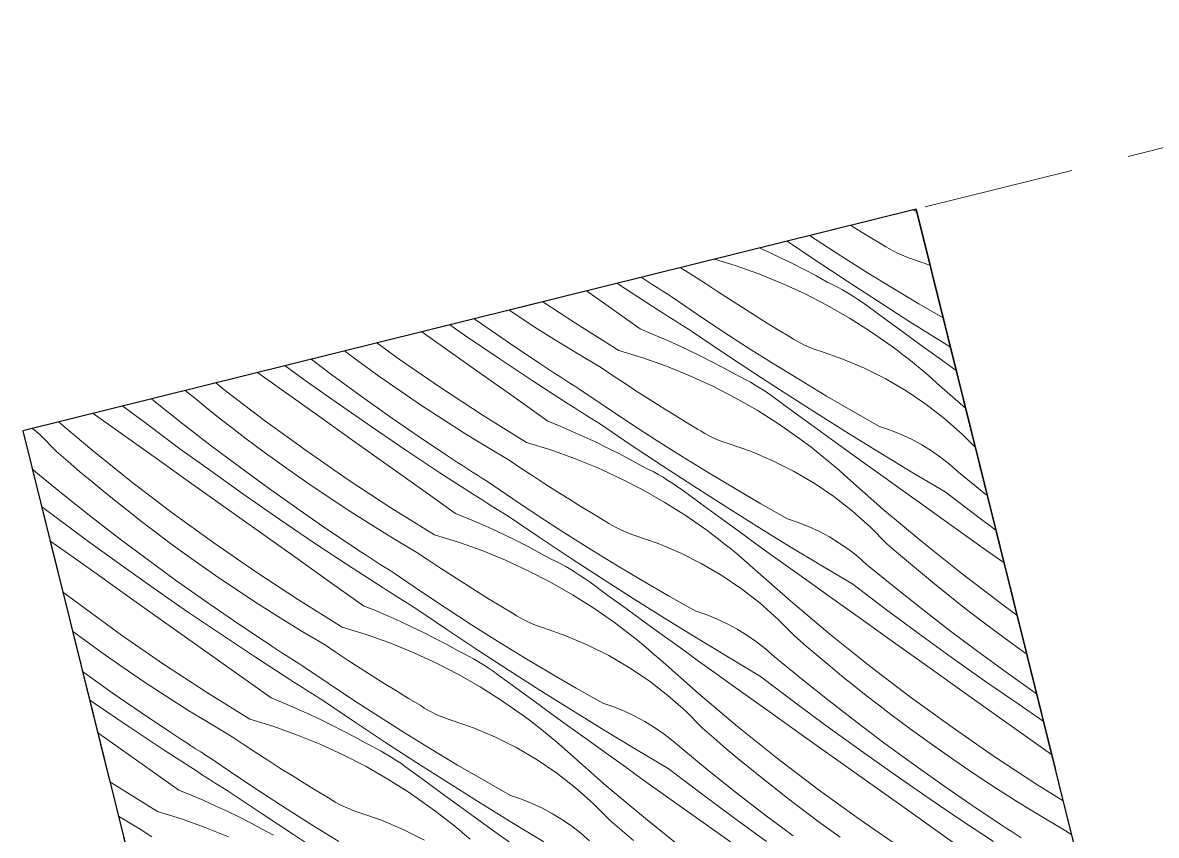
# Model space of a CAD drawing. Header units: millimetres. Extents: x -6376 to 18241, y -2739 to 17970.
# Drawn here: x -6376 to -5317, y -1962 to -1202 of the extents above; entities that cross this region are included whole.
import ezdxf

# ---------------------------------------------------------------- set-up
doc = ezdxf.new("R2010")
doc.units = ezdxf.units.MM
doc.header["$MEASUREMENT"] = 0
doc.linetypes.add('Невидимі', pattern=[195.611112, 141.111112, -54.5])
for name, color, linetype in [('101 Стіни', 7, 'Continuous'), ('102 Колони', 7, 'Continuous'), ('103 Балки', 7, 'Continuous')]:
    doc.layers.add(name, color=color, linetype=linetype)
for name, color, linetype, lineweight, true_color in [('101 Стіни_Ном._пера__1', 18, 'Continuous', 25, 0x040404), ('102 Колони_Ном._пера__1', 18, 'Continuous', 25, 0x040404), ('103 Балки_Ном._пера__38', 253, 'Continuous', 13, 0xa4a4a4), ('Двери ARCHICAD_Ном._пера__102', 252, 'Continuous', 5, 0x898989)]:
    doc.layers.add(name, color=color, linetype=linetype, lineweight=lineweight, true_color=true_color)
doc.layers.add('102 Колони_Ном._пера__3', color=255, linetype='Continuous', lineweight=13)

# ---------------------------------------------------------------- blocks, each defined once
blk = doc.blocks.new('Simple Door Opening_3')
at = {"layer": 'Двери ARCHICAD_Ном._пера__102', "color": 252, "linetype": 'Continuous', "lineweight": 5, "true_color": 0x898989}
blk.add_line((-2077.5, 0), (-2077.5, -540), dxfattribs=at)
blk = doc.blocks.new('Стіна_1', base_point=(-6376.2, -1583.9))
at = {"layer": '101 Стіни_Ном._пера__1', "color": 18, "linetype": 'Continuous', "lineweight": 25, "true_color": 0x040404}
blk.add_line((-5541.6, -1376.6), (-5411.4, -1900.7), dxfattribs=at)
at = {"layer": 'Двери ARCHICAD_Ном._пера__102', "color": 252, "linetype": 'Continuous', "lineweight": 5, "true_color": 0x898989, "zscale": 1000, "rotation": 13.95045549855258}
blk.add_blockref('Simple Door Opening_3', (-3525.4, -875.7), dxfattribs=at)
blk = doc.blocks.new('*X42')
at = {"layer": '102 Колони_Ном._пера__3', "color": 255, "linetype": 'Continuous', "lineweight": 13}
for p, q in [((-5544.5, -1377.3), (-5541, -1379.1)), ((-5596, -1396), (-5602.8, -1391.8)), ((-5584.7, -1402.9), (-5596, -1396)), ((-5635.1, -1424.7), (-5662.1, -1406.5)), ((-5635.9, -1404.7), (-5641.1, -1401.3)), ((-5611.9, -1420.3), (-5635.9, -1404.7)), ((-5573.3, -1409.8), (-5584.7, -1402.9)), ((-5688.1, -1413), (-5679.2, -1417)), ((-5679.2, -1417), (-5668.1, -1422.2)), ((-5569.9, -1411.9), (-5573.3, -1409.8)), ((-5566.5, -1413.9), (-5569.9, -1411.9)), ((-5563, -1415.8), (-5566.5, -1413.9)), ((-5559.5, -1417.5), (-5563, -1415.8)), ((-5555.9, -1419.2), (-5559.5, -1417.5)), ((-5552.3, -1420.7), (-5555.9, -1419.2)), ((-5730, -1423.4), (-5710.5, -1429.4)), ((-5710.5, -1429.4), (-5688.4, -1437.3)), ((-5668.1, -1422.2), (-5657, -1427.6)), ((-5657, -1427.6), (-5646.1, -1433.1)), ((-5606.1, -1444), (-5635.1, -1424.7)), ((-5587.8, -1435.5), (-5611.9, -1420.3)), ((-5548.6, -1422.1), (-5552.3, -1420.7)), ((-5544.8, -1423.3), (-5548.6, -1422.1)), ((-5528.6, -1429), (-5544.8, -1423.3)), ((-5749.4, -1438.9), (-5762, -1431.3)), ((-5738.3, -1446.3), (-5749.4, -1438.9)), ((-5688.4, -1437.3), (-5666.6, -1446.2)), ((-5646.1, -1433.1), (-5635.3, -1438.8)), ((-5635.3, -1438.8), (-5624.5, -1444.8)), ((-5563.4, -1450.5), (-5587.8, -1435.5)), ((-5813.9, -1450.6), (-5821, -1446)), ((-5781.9, -1471.4), (-5813.9, -1450.6)), ((-5797.5, -1441), (-5798.4, -1440.4)), ((-5792.9, -1444), (-5797.5, -1441)), ((-5788.2, -1447), (-5792.9, -1444)), ((-5783.6, -1450), (-5788.2, -1447)), ((-5778.9, -1453), (-5783.6, -1450)), ((-5727.2, -1453.6), (-5738.3, -1446.3)), ((-5666.6, -1446.2), (-5645.2, -1456)), ((-5619.7, -1447.1), (-5624.5, -1444.8)), ((-5614.9, -1449.6), (-5619.7, -1447.1)), ((-5610.2, -1452.2), (-5614.9, -1449.6)), ((-5576.8, -1463.1), (-5606.1, -1444)), ((-5538.9, -1465.2), (-5563.4, -1450.5)), ((-5831.3, -1465.9), (-5849.5, -1453.1)), ((-5774.2, -1456), (-5778.9, -1453)), ((-5769.5, -1459), (-5774.2, -1456)), ((-5745.9, -1475.1), (-5769.5, -1459)), ((-5716, -1460.9), (-5727.2, -1453.6)), ((-5704.8, -1468.1), (-5716, -1460.9)), ((-5645.2, -1456), (-5624.3, -1466.8)), ((-5605.5, -1454.9), (-5610.2, -1452.2)), ((-5601, -1457.7), (-5605.5, -1454.9)), ((-5596.4, -1460.7), (-5601, -1457.7)), ((-5592, -1463.7), (-5596.4, -1460.7)), ((-5917.5, -1473.9), (-5921.8, -1471)), ((-5859.8, -1483.4), (-5890.4, -1463.2)), ((-5799.2, -1488.7), (-5831.3, -1465.9)), ((-5778, -1473.9), (-5781.9, -1471.4)), ((-5693.6, -1475.2), (-5704.8, -1468.1)), ((-5624.3, -1466.8), (-5603.9, -1478.5)), ((-5587.6, -1466.8), (-5592, -1463.7)), ((-5570.8, -1479.2), (-5587.6, -1466.8)), ((-5547.4, -1481.9), (-5576.8, -1463.1)), ((-5516.3, -1478.4), (-5538.9, -1465.2)), ((-5947.7, -1483.9), (-5954.4, -1479.1)), ((-5897.3, -1487.2), (-5917.5, -1473.9)), ((-5774, -1476.4), (-5778, -1473.9)), ((-5770.1, -1478.9), (-5774, -1476.4)), ((-5766.1, -1481.4), (-5770.1, -1478.9)), ((-5762.2, -1483.9), (-5766.1, -1481.4)), ((-5722.1, -1490.9), (-5745.9, -1475.1)), ((-5682.2, -1482.2), (-5693.6, -1475.2)), ((-5670.9, -1489.1), (-5682.2, -1482.2)), ((-5603.9, -1478.5), (-5584, -1491.1)), ((-5553.9, -1491.5), (-5570.8, -1479.2)), ((-5517.8, -1500.5), (-5547.4, -1481.9)), ((-5981.7, -1506.6), (-6003.2, -1491.3)), ((-5963.5, -1494.4), (-5977.3, -1484.8)), ((-5920.5, -1502.7), (-5947.7, -1483.9)), ((-5876.9, -1500.1), (-5897.3, -1487.2)), ((-5819.2, -1508.7), (-5859.8, -1483.4)), ((-5799.2, -1488.7), (-5787.9, -1493.4)), ((-5758.2, -1486.4), (-5762.2, -1483.9)), ((-5754.2, -1488.9), (-5758.2, -1486.4)), ((-5750.3, -1491.4), (-5754.2, -1488.9)), ((-5721.4, -1510.9), (-5750.3, -1491.4)), ((-5698.1, -1506.5), (-5722.1, -1490.9)), ((-5659.5, -1496), (-5670.9, -1489.1)), ((-5584, -1491.1), (-5564.7, -1504.5)), ((-5537, -1503.8), (-5553.9, -1491.5)), ((-6025.3, -1516.2), (-6045.2, -1501.7)), ((-5932, -1515.8), (-5963.5, -1494.4)), ((-5893, -1521.1), (-5920.5, -1502.7)), ((-5856.4, -1512.7), (-5876.9, -1500.1)), ((-5787.9, -1493.4), (-5776.6, -1498.2)), ((-5776.6, -1498.2), (-5765.4, -1503.2)), ((-5765.4, -1503.2), (-5754.3, -1508.4)), ((-5656.1, -1498.1), (-5659.5, -1496)), ((-5652.7, -1500.1), (-5656.1, -1498.1)), ((-5649.2, -1502), (-5652.7, -1500.1)), ((-5645.7, -1503.8), (-5649.2, -1502)), ((-5642.1, -1505.4), (-5645.7, -1503.8)), ((-5520.1, -1516), (-5537, -1503.8)), ((-5509.5, -1505.6), (-5517.8, -1500.5)), ((-6063.1, -1518.6), (-6075.6, -1509.2)), ((-5949.6, -1529.4), (-5981.7, -1506.6)), ((-5835.6, -1525.1), (-5856.4, -1512.7)), ((-5819.2, -1508.7), (-5796.7, -1515.6)), ((-5754.3, -1508.4), (-5743.3, -1513.8)), ((-5743.3, -1513.8), (-5732.3, -1519.3)), ((-5692.3, -1530.2), (-5721.4, -1510.9)), ((-5674, -1521.7), (-5698.1, -1506.5)), ((-5638.5, -1506.9), (-5642.1, -1505.4)), ((-5634.8, -1508.3), (-5638.5, -1506.9)), ((-5631, -1509.5), (-5634.8, -1508.3)), ((-5610.1, -1516.8), (-5631, -1509.5)), ((-5559.2, -1508.6), (-5564.7, -1504.5)), ((-5553.8, -1512.8), (-5559.2, -1508.6)), ((-5548.3, -1517), (-5553.8, -1512.8)), ((-6112.2, -1536.8), (-6131.1, -1523)), ((-6087.5, -1531.5), (-6106.8, -1517)), ((-6043.5, -1532.7), (-6063.1, -1518.6)), ((-5986, -1543.3), (-6025.3, -1516.2)), ((-5900.1, -1536.9), (-5932, -1515.8)), ((-5888.4, -1524.1), (-5893, -1521.1)), ((-5883.7, -1527.2), (-5888.4, -1524.1)), ((-5824.5, -1532.5), (-5835.6, -1525.1)), ((-5796.7, -1515.6), (-5774.6, -1523.5)), ((-5774.6, -1523.5), (-5752.8, -1532.4)), ((-5732.3, -1519.3), (-5721.5, -1525.1)), ((-5721.5, -1525.1), (-5710.7, -1531)), ((-5649.6, -1536.7), (-5674, -1521.7)), ((-5589.6, -1525.4), (-5610.1, -1516.8)), ((-5543, -1521.3), (-5548.3, -1517)), ((-5537.7, -1525.7), (-5543, -1521.3)), ((-5504.1, -1527.6), (-5520.1, -1516)), ((-6132, -1547.1), (-6156.9, -1529.4)), ((-6060.8, -1551), (-6087.5, -1531.5)), ((-6023.7, -1546.6), (-6043.5, -1532.7)), ((-5917.5, -1552.2), (-5949.6, -1529.4)), ((-5879.1, -1530.2), (-5883.7, -1527.2)), ((-5874.4, -1533.2), (-5879.1, -1530.2)), ((-5869.8, -1536.2), (-5874.4, -1533.2)), ((-5813.4, -1539.8), (-5824.5, -1532.5)), ((-5752.8, -1532.4), (-5731.4, -1542.2)), ((-5705.9, -1533.3), (-5710.7, -1531)), ((-5701.1, -1535.8), (-5705.9, -1533.3)), ((-5663, -1549.3), (-5692.3, -1530.2)), ((-5569.8, -1535.4), (-5589.6, -1525.4)), ((-5550.7, -1546.6), (-5569.8, -1535.4)), ((-5532.4, -1530.1), (-5537.7, -1525.7)), ((-5527.2, -1534.6), (-5532.4, -1530.1)), ((-5522.1, -1539.2), (-5527.2, -1534.6)), ((-6214.2, -1554.4), (-6224.3, -1546.2)), ((-6188.2, -1545.3), (-6195.9, -1539.1)), ((-6150.2, -1574.3), (-6188.2, -1545.3)), ((-6081.1, -1558.8), (-6112.2, -1536.8)), ((-5946, -1569.6), (-5986, -1543.3)), ((-5868.1, -1557.6), (-5900.1, -1536.9)), ((-5865.1, -1539.2), (-5869.8, -1536.2)), ((-5860.4, -1542.2), (-5865.1, -1539.2)), ((-5855.7, -1545.2), (-5860.4, -1542.2)), ((-5832.1, -1561.3), (-5855.7, -1545.2)), ((-5802.3, -1547.1), (-5813.4, -1539.8)), ((-5731.4, -1542.2), (-5710.5, -1553)), ((-5696.4, -1538.4), (-5701.1, -1535.8)), ((-5691.8, -1541.1), (-5696.4, -1538.4)), ((-5687.2, -1543.9), (-5691.8, -1541.1)), ((-5682.7, -1546.9), (-5687.2, -1543.9)), ((-5625.1, -1551.4), (-5649.6, -1536.7)), ((-5495.3, -1562.8), (-5522.1, -1539.2)), ((-6252.2, -1557.1), (-6255.9, -1554)), ((-6202.9, -1563.6), (-6214.2, -1554.4)), ((-6099.9, -1570), (-6132, -1547.1)), ((-6033.9, -1570.1), (-6060.8, -1551)), ((-6003.7, -1560.1), (-6023.7, -1546.6)), ((-5885.5, -1574.9), (-5917.5, -1552.2)), ((-5791, -1554.3), (-5802.3, -1547.1)), ((-5779.8, -1561.4), (-5791, -1554.3)), ((-5710.5, -1553), (-5690.1, -1564.7)), ((-5678.2, -1549.9), (-5682.7, -1546.9)), ((-5673.8, -1553), (-5678.2, -1549.9)), ((-5657, -1565.4), (-5673.8, -1553)), ((-5633.6, -1568.1), (-5663, -1549.3)), ((-5600.4, -1565.8), (-5625.1, -1551.4)), ((-5532.3, -1559.1), (-5550.7, -1546.6)), ((-6260, -1577.8), (-6282.6, -1560.7)), ((-6226.3, -1577.6), (-6252.2, -1557.1)), ((-6191.6, -1572.6), (-6202.9, -1563.6)), ((-6049.7, -1580.6), (-6081.1, -1558.8)), ((-5983.5, -1573.4), (-6003.7, -1560.1)), ((-5864.2, -1560.1), (-5868.1, -1557.6)), ((-5860.2, -1562.6), (-5864.2, -1560.1)), ((-5856.3, -1565.1), (-5860.2, -1562.6)), ((-5852.3, -1567.6), (-5856.3, -1565.1)), ((-5808.3, -1577.1), (-5832.1, -1561.3)), ((-5768.5, -1568.4), (-5779.8, -1561.4)), ((-5690.1, -1564.7), (-5670.2, -1577.3)), ((-5640.1, -1577.7), (-5657, -1565.4)), ((-5575.6, -1579.9), (-5600.4, -1565.8)), ((-5514.8, -1572.7), (-5532.3, -1559.1)), ((-6311.7, -1601.6), (-6342.7, -1575.6)), ((-6282.3, -1587.7), (-6310.4, -1567.6)), ((-6229.3, -1600.6), (-6260, -1577.8)), ((-6200.1, -1597.9), (-6226.3, -1577.6)), ((-6180.1, -1581.5), (-6191.6, -1572.6)), ((-6111.5, -1602.4), (-6150.2, -1574.3)), ((-6067.9, -1592.8), (-6099.9, -1570)), ((-6006.7, -1588.9), (-6033.9, -1570.1)), ((-5963.1, -1586.3), (-5983.5, -1573.4)), ((-5905.4, -1594.9), (-5946, -1569.6)), ((-5885.5, -1574.9), (-5874.1, -1579.6)), ((-5848.4, -1570.1), (-5852.3, -1567.6)), ((-5844.4, -1572.6), (-5848.4, -1570.1)), ((-5840.5, -1575.1), (-5844.4, -1572.6)), ((-5836.5, -1577.6), (-5840.5, -1575.1)), ((-5807.6, -1597.2), (-5836.5, -1577.6)), ((-5784.3, -1592.7), (-5808.3, -1577.1)), ((-5757.1, -1575.4), (-5768.5, -1568.4)), ((-5745.7, -1582.2), (-5757.1, -1575.4)), ((-5670.2, -1577.3), (-5651, -1590.7)), ((-5623.2, -1590), (-5640.1, -1577.7)), ((-5604.1, -1586.7), (-5633.6, -1568.1)), ((-5498.2, -1587.4), (-5514.8, -1572.7)), ((-6360.3, -1587.4), (-6366.9, -1581.6)), ((-6344.7, -1603.1), (-6360.3, -1587.4)), ((-6250.2, -1610.5), (-6282.3, -1587.7)), ((-6168.6, -1590.3), (-6180.1, -1581.5)), ((-6018.2, -1602), (-6049.7, -1580.6)), ((-5942.6, -1599), (-5963.1, -1586.3)), ((-5874.1, -1579.6), (-5862.8, -1584.4)), ((-5862.8, -1584.4), (-5851.6, -1589.4)), ((-5742.3, -1584.3), (-5745.7, -1582.2)), ((-5738.9, -1586.3), (-5742.3, -1584.3)), ((-5735.5, -1588.2), (-5738.9, -1586.3)), ((-5731.9, -1590), (-5735.5, -1588.2)), ((-5574.3, -1605.1), (-5604.1, -1586.7)), ((-5565.4, -1583.3), (-5575.6, -1579.9)), ((-5555.4, -1587.3), (-5565.4, -1583.3)), ((-5545.7, -1591.8), (-5555.4, -1587.3)), ((-5486.2, -1599.5), (-5498.2, -1587.4)), ((-6173.7, -1617.7), (-6200.1, -1597.9)), ((-6149.3, -1604.8), (-6168.6, -1590.3)), ((-6035.8, -1615.6), (-6067.9, -1592.8)), ((-5979.2, -1607.3), (-6006.7, -1588.9)), ((-5921.8, -1611.3), (-5942.6, -1599)), ((-5905.4, -1594.9), (-5882.9, -1601.8)), ((-5851.6, -1589.4), (-5840.5, -1594.6)), ((-5840.5, -1594.6), (-5829.5, -1600)), ((-5778.5, -1616.5), (-5807.6, -1597.2)), ((-5760.2, -1608), (-5784.3, -1592.7)), ((-5728.3, -1591.6), (-5731.9, -1590)), ((-5724.7, -1593.1), (-5728.3, -1591.6)), ((-5721, -1594.5), (-5724.7, -1593.1)), ((-5717.2, -1595.7), (-5721, -1594.5)), ((-5696.3, -1603), (-5717.2, -1595.7)), ((-5645.4, -1594.8), (-5651, -1590.7)), ((-5640, -1599), (-5645.4, -1594.8)), ((-5634.5, -1603.2), (-5640, -1599)), ((-5606.3, -1602.2), (-5623.2, -1590)), ((-5536.3, -1596.9), (-5545.7, -1591.8)), ((-5527.1, -1602.5), (-5536.3, -1596.9)), ((-6333.8, -1612.7), (-6344.7, -1603.1)), ((-6274.4, -1631.5), (-6311.7, -1601.6)), ((-6198.4, -1623), (-6229.3, -1600.6)), ((-6129.7, -1618.9), (-6149.3, -1604.8)), ((-6072.2, -1629.6), (-6111.5, -1602.4)), ((-5986.4, -1623.1), (-6018.2, -1602)), ((-5974.6, -1610.3), (-5979.2, -1607.3)), ((-5882.9, -1601.8), (-5860.8, -1609.7)), ((-5860.8, -1609.7), (-5839, -1618.6)), ((-5829.5, -1600), (-5818.5, -1605.5)), ((-5818.5, -1605.5), (-5807.7, -1611.3)), ((-5735.8, -1622.9), (-5760.2, -1608)), ((-5675.9, -1611.7), (-5696.3, -1603)), ((-5629.2, -1607.5), (-5634.5, -1603.2)), ((-5623.9, -1611.9), (-5629.2, -1607.5)), ((-5589.3, -1614.5), (-5606.3, -1602.2)), ((-5544.5, -1623.1), (-5574.3, -1605.1)), ((-5518.3, -1608.7), (-5527.1, -1602.5)), ((-5509.9, -1615.3), (-5518.3, -1608.7)), ((-6363.9, -1622.4), (-6367.4, -1619.3)), ((-6322.7, -1622.1), (-6333.8, -1612.7)), ((-6218.2, -1633.4), (-6250.2, -1610.5)), ((-6147, -1637.2), (-6173.7, -1617.7)), ((-6109.9, -1632.8), (-6129.7, -1618.9)), ((-6003.7, -1638.4), (-6035.8, -1615.6)), ((-5970, -1613.4), (-5974.6, -1610.3)), ((-5965.3, -1616.4), (-5970, -1613.4)), ((-5960.6, -1619.4), (-5965.3, -1616.4)), ((-5956, -1622.4), (-5960.6, -1619.4)), ((-5910.7, -1618.7), (-5921.8, -1611.3)), ((-5899.6, -1626), (-5910.7, -1618.7)), ((-5839, -1618.6), (-5817.6, -1628.4)), ((-5807.7, -1611.3), (-5796.9, -1617.2)), ((-5792.1, -1619.6), (-5796.9, -1617.2)), ((-5787.3, -1622), (-5792.1, -1619.6)), ((-5749.2, -1635.5), (-5778.5, -1616.5)), ((-5656, -1621.6), (-5675.9, -1611.7)), ((-5618.6, -1616.3), (-5623.9, -1611.9)), ((-5613.4, -1620.8), (-5618.6, -1616.3)), ((-5572.4, -1626.7), (-5589.3, -1614.5)), ((-5501.8, -1622.4), (-5509.9, -1615.3)), ((-6338.4, -1643.3), (-6363.9, -1622.4)), ((-6311.6, -1631.4), (-6322.7, -1622.1)), ((-6167.3, -1645), (-6198.4, -1623)), ((-6032.2, -1655.8), (-6072.2, -1629.6)), ((-5954.3, -1643.8), (-5986.4, -1623.1)), ((-5951.3, -1625.4), (-5956, -1622.4)), ((-5946.6, -1628.4), (-5951.3, -1625.4)), ((-5941.9, -1631.4), (-5946.6, -1628.4)), ((-5888.5, -1633.3), (-5899.6, -1626)), ((-5817.6, -1628.4), (-5796.7, -1639.2)), ((-5782.6, -1624.6), (-5787.3, -1622)), ((-5778, -1627.3), (-5782.6, -1624.6)), ((-5773.4, -1630.2), (-5778, -1627.3)), ((-5768.9, -1633.1), (-5773.4, -1630.2)), ((-5711.3, -1637.6), (-5735.8, -1622.9)), ((-5636.9, -1632.8), (-5656, -1621.6)), ((-5608.3, -1625.4), (-5613.4, -1620.8)), ((-5572.5, -1657), (-5608.3, -1625.4)), ((-5555.4, -1638.9), (-5572.4, -1626.7)), ((-5514.5, -1641), (-5544.5, -1623.1)), ((-5476.3, -1643.3), (-5501.8, -1622.4)), ((-6300.4, -1640.7), (-6311.6, -1631.4)), ((-6289.2, -1649.8), (-6300.4, -1640.7)), ((-6236.4, -1660.5), (-6274.4, -1631.5)), ((-6186.2, -1656.2), (-6218.2, -1633.4)), ((-6120.1, -1656.3), (-6147, -1637.2)), ((-6089.9, -1646.3), (-6109.9, -1632.8)), ((-5971.7, -1661.1), (-6003.7, -1638.4)), ((-5918.3, -1647.5), (-5941.9, -1631.4)), ((-5877.2, -1640.5), (-5888.5, -1633.3)), ((-5866, -1647.6), (-5877.2, -1640.5)), ((-5796.7, -1639.2), (-5776.3, -1650.9)), ((-5764.4, -1636.1), (-5768.9, -1633.1)), ((-5760, -1639.2), (-5764.4, -1636.1)), ((-5743.2, -1651.6), (-5760, -1639.2)), ((-5719.8, -1654.3), (-5749.2, -1635.5)), ((-5686.6, -1652), (-5711.3, -1637.6)), ((-5618.5, -1645.3), (-5636.9, -1632.8)), ((-5538.4, -1651), (-5555.4, -1638.9)), ((-5484.1, -1664), (-5514.5, -1641)), ((-6312.5, -1663.9), (-6338.4, -1643.3)), ((-6277.8, -1658.8), (-6289.2, -1649.8)), ((-6136, -1666.8), (-6167.3, -1645)), ((-6069.7, -1659.6), (-6089.9, -1646.3)), ((-5950.4, -1646.3), (-5954.3, -1643.8)), ((-5946.4, -1648.8), (-5950.4, -1646.3)), ((-5942.5, -1651.3), (-5946.4, -1648.8)), ((-5938.5, -1653.9), (-5942.5, -1651.3)), ((-5894.5, -1663.4), (-5918.3, -1647.5)), ((-5854.7, -1654.6), (-5866, -1647.6)), ((-5776.3, -1650.9), (-5756.5, -1663.5)), ((-5726.3, -1663.9), (-5743.2, -1651.6)), ((-5661.8, -1666.1), (-5686.6, -1652)), ((-5601, -1658.9), (-5618.5, -1645.3)), ((-5506.4, -1673.9), (-5538.4, -1651)), ((-5475.1, -1644.2), (-5476.3, -1643.3)), ((-6346.2, -1664), (-6358.7, -1654.6)), ((-6266.3, -1667.7), (-6277.8, -1658.8)), ((-6197.7, -1688.6), (-6236.4, -1660.5)), ((-6154.1, -1679), (-6186.2, -1656.2)), ((-6092.9, -1675.1), (-6120.1, -1656.3)), ((-6049.4, -1672.5), (-6069.7, -1659.6)), ((-5991.6, -1681.1), (-6032.2, -1655.8)), ((-5971.7, -1661.1), (-5960.3, -1665.8)), ((-5934.6, -1656.4), (-5938.5, -1653.9)), ((-5930.6, -1658.8), (-5934.6, -1656.4)), ((-5926.7, -1661.3), (-5930.6, -1658.8)), ((-5922.7, -1663.8), (-5926.7, -1661.3)), ((-5843.3, -1661.6), (-5854.7, -1654.6)), ((-5831.9, -1668.4), (-5843.3, -1661.6)), ((-5690.3, -1672.9), (-5719.8, -1654.3)), ((-5584.4, -1673.6), (-5601, -1658.9)), ((-5535.8, -1687.8), (-5572.5, -1657)), ((-6315.5, -1686.8), (-6346.2, -1664)), ((-6286.4, -1684.1), (-6312.5, -1663.9)), ((-6254.8, -1676.5), (-6266.3, -1667.7)), ((-6104.4, -1688.2), (-6136, -1666.8)), ((-6028.8, -1685.2), (-6049.4, -1672.5)), ((-5960.3, -1665.8), (-5949, -1670.6)), ((-5949, -1670.6), (-5937.8, -1675.6)), ((-5893.8, -1683.4), (-5922.7, -1663.8)), ((-5870.6, -1678.9), (-5894.5, -1663.4)), ((-5828.5, -1670.5), (-5831.9, -1668.4)), ((-5825.1, -1672.5), (-5828.5, -1670.5)), ((-5821.7, -1674.4), (-5825.1, -1672.5)), ((-5756.5, -1663.5), (-5737.2, -1676.9)), ((-5709.4, -1676.2), (-5726.3, -1663.9)), ((-5660.6, -1691.3), (-5690.3, -1672.9)), ((-5651.6, -1669.5), (-5661.8, -1666.1)), ((-5641.6, -1673.5), (-5651.6, -1669.5)), ((-5467, -1676.7), (-5484.1, -1664)), ((-6235.5, -1691), (-6254.8, -1676.5)), ((-6122, -1701.8), (-6154.1, -1679)), ((-6065.4, -1693.5), (-6092.9, -1675.1)), ((-5991.6, -1681.1), (-5969.1, -1688)), ((-5937.8, -1675.6), (-5926.7, -1680.8)), ((-5926.7, -1680.8), (-5915.7, -1686.2)), ((-5864.7, -1702.7), (-5893.8, -1683.4)), ((-5846.4, -1694.2), (-5870.6, -1678.9)), ((-5818.1, -1676.2), (-5821.7, -1674.4)), ((-5814.5, -1677.8), (-5818.1, -1676.2)), ((-5810.9, -1679.3), (-5814.5, -1677.8)), ((-5807.2, -1680.7), (-5810.9, -1679.3)), ((-5803.4, -1681.9), (-5807.2, -1680.7)), ((-5782.5, -1689.2), (-5803.4, -1681.9)), ((-5731.6, -1681), (-5737.2, -1676.9)), ((-5726.2, -1685.2), (-5731.6, -1681)), ((-5692.5, -1688.5), (-5709.4, -1676.2)), ((-5631.9, -1678.1), (-5641.6, -1673.5)), ((-5622.5, -1683.1), (-5631.9, -1678.1)), ((-5613.4, -1688.8), (-5622.5, -1683.1)), ((-5568.8, -1689.4), (-5584.4, -1673.6)), ((-5474.4, -1696.7), (-5506.4, -1673.9)), ((-6336.5, -1696.7), (-6350.7, -1686.6)), ((-6284.6, -1709.2), (-6315.5, -1686.8)), ((-6259.9, -1703.9), (-6286.4, -1684.1)), ((-6215.9, -1705.1), (-6235.5, -1691)), ((-6158.4, -1715.8), (-6197.7, -1688.6)), ((-6072.6, -1709.3), (-6104.4, -1688.2)), ((-6060.8, -1696.6), (-6065.4, -1693.5)), ((-6008, -1697.5), (-6028.8, -1685.2)), ((-5969.1, -1688), (-5947, -1695.9)), ((-5915.7, -1686.2), (-5904.7, -1691.7)), ((-5904.7, -1691.7), (-5893.9, -1697.5)), ((-5822.1, -1709.1), (-5846.4, -1694.2)), ((-5762.1, -1697.9), (-5782.5, -1689.2)), ((-5720.8, -1689.4), (-5726.2, -1685.2)), ((-5715.4, -1693.7), (-5720.8, -1689.4)), ((-5710.1, -1698.1), (-5715.4, -1693.7)), ((-5675.6, -1700.7), (-5692.5, -1688.5)), ((-5630.7, -1709.4), (-5660.6, -1691.3)), ((-5604.5, -1694.9), (-5613.4, -1688.8)), ((-5557.9, -1698.9), (-5568.8, -1689.4)), ((-5498.5, -1717.7), (-5535.8, -1687.8)), ((-6304.4, -1719.6), (-6336.5, -1696.7)), ((-6233.3, -1723.4), (-6259.9, -1703.9)), ((-6196.1, -1719), (-6215.9, -1705.1)), ((-6090, -1724.6), (-6122, -1701.8)), ((-6056.2, -1699.6), (-6060.8, -1696.6)), ((-6051.5, -1702.6), (-6056.2, -1699.6)), ((-6046.9, -1705.6), (-6051.5, -1702.6)), ((-5997, -1704.9), (-6008, -1697.5)), ((-5985.8, -1712.3), (-5997, -1704.9)), ((-5947, -1695.9), (-5925.2, -1704.8)), ((-5925.2, -1704.8), (-5903.9, -1714.7)), ((-5893.9, -1697.5), (-5883.1, -1703.4)), ((-5878.3, -1705.8), (-5883.1, -1703.4)), ((-5835.4, -1721.7), (-5864.7, -1702.7)), ((-5742.2, -1707.8), (-5762.1, -1697.9)), ((-5704.8, -1702.5), (-5710.1, -1698.1)), ((-5699.7, -1707), (-5704.8, -1702.5)), ((-5658.6, -1712.9), (-5675.6, -1700.7)), ((-5596.1, -1701.5), (-5604.5, -1694.9)), ((-5588.1, -1708.6), (-5596.1, -1701.5)), ((-5546.9, -1708.3), (-5557.9, -1698.9)), ((-5459.4, -1707.4), (-5474.4, -1696.7)), ((-6253.5, -1731.2), (-6284.6, -1709.2)), ((-6040.5, -1730), (-6072.6, -1709.3)), ((-6042.2, -1708.7), (-6046.9, -1705.6)), ((-6037.5, -1711.7), (-6042.2, -1708.7)), ((-6032.8, -1714.6), (-6037.5, -1711.7)), ((-6028.1, -1717.6), (-6032.8, -1714.6)), ((-5974.7, -1719.5), (-5985.8, -1712.3)), ((-5903.9, -1714.7), (-5883, -1725.4)), ((-5873.5, -1708.2), (-5878.3, -1705.8)), ((-5868.8, -1710.8), (-5873.5, -1708.2)), ((-5864.2, -1713.6), (-5868.8, -1710.8)), ((-5859.6, -1716.4), (-5864.2, -1713.6)), ((-5797.5, -1723.8), (-5822.1, -1709.1)), ((-5723.1, -1719), (-5742.2, -1707.8)), ((-5694.5, -1711.6), (-5699.7, -1707)), ((-5658.7, -1743.2), (-5694.5, -1711.6)), ((-5641.6, -1725.1), (-5658.6, -1712.9)), ((-5600.7, -1727.2), (-5630.7, -1709.4)), ((-5562.5, -1729.5), (-5588.1, -1708.6)), ((-5535.7, -1717.6), (-5546.9, -1708.3)), ((-6272.4, -1742.4), (-6304.4, -1719.6)), ((-6206.3, -1742.6), (-6233.3, -1723.4)), ((-6176.1, -1732.5), (-6196.1, -1719)), ((-6118.4, -1742), (-6158.4, -1715.8)), ((-6057.9, -1747.4), (-6090, -1724.6)), ((-6004.5, -1733.7), (-6028.1, -1717.6)), ((-5963.5, -1726.7), (-5974.7, -1719.5)), ((-5883, -1725.4), (-5862.5, -1737.1)), ((-5855.1, -1719.3), (-5859.6, -1716.4)), ((-5850.6, -1722.3), (-5855.1, -1719.3)), ((-5846.2, -1725.5), (-5850.6, -1722.3)), ((-5829.4, -1737.8), (-5846.2, -1725.5)), ((-5806, -1740.6), (-5835.4, -1721.7)), ((-5772.8, -1738.2), (-5797.5, -1723.8)), ((-5704.7, -1731.5), (-5723.1, -1719)), ((-5624.6, -1737.2), (-5641.6, -1725.1)), ((-5524.5, -1726.9), (-5535.7, -1717.6)), ((-5460.5, -1746.7), (-5498.5, -1717.7)), ((-6322.6, -1746.7), (-6338.9, -1734.3)), ((-6222.2, -1753), (-6253.5, -1731.2)), ((-6156, -1745.8), (-6176.1, -1732.5)), ((-6036.6, -1732.5), (-6040.5, -1730)), ((-6032.7, -1735.1), (-6036.6, -1732.5)), ((-6028.7, -1737.6), (-6032.7, -1735.1)), ((-5980.7, -1749.6), (-6004.5, -1733.7)), ((-5952.2, -1733.8), (-5963.5, -1726.7)), ((-5940.9, -1740.8), (-5952.2, -1733.8)), ((-5687.2, -1745.1), (-5704.7, -1731.5)), ((-5570.3, -1750.2), (-5600.7, -1727.2)), ((-5536.6, -1750.1), (-5562.5, -1729.5)), ((-5513.3, -1736), (-5524.5, -1726.9)), ((-5501.9, -1745), (-5513.3, -1736)), ((-6283.9, -1774.8), (-6322.6, -1746.7)), ((-6240.3, -1765.2), (-6272.4, -1742.4)), ((-6179.1, -1761.3), (-6206.3, -1742.6)), ((-6135.6, -1758.7), (-6156, -1745.8)), ((-6077.8, -1767.3), (-6118.4, -1742)), ((-6057.9, -1747.4), (-6046.5, -1752)), ((-6024.8, -1740.1), (-6028.7, -1737.6)), ((-6020.8, -1742.6), (-6024.8, -1740.1)), ((-6016.8, -1745.1), (-6020.8, -1742.6)), ((-6012.9, -1747.5), (-6016.8, -1745.1)), ((-5929.5, -1747.8), (-5940.9, -1740.8)), ((-5862.5, -1737.1), (-5842.7, -1749.7)), ((-5812.5, -1750.1), (-5829.4, -1737.8)), ((-5776.5, -1759.1), (-5806, -1740.6)), ((-5748, -1752.3), (-5772.8, -1738.2)), ((-5670.6, -1759.8), (-5687.2, -1745.1)), ((-5622.1, -1774), (-5658.7, -1743.2)), ((-5592.6, -1760.1), (-5624.6, -1737.2)), ((-5490.5, -1753.9), (-5501.9, -1745)), ((-5447.3, -1756.3), (-5460.5, -1746.7)), ((-6190.6, -1774.4), (-6222.2, -1753)), ((-6046.5, -1752), (-6035.2, -1756.8)), ((-6035.2, -1756.8), (-6024, -1761.8)), ((-6008.9, -1750), (-6012.9, -1747.5)), ((-5980, -1769.6), (-6008.9, -1750)), ((-5956.8, -1765.1), (-5980.7, -1749.6)), ((-5918.1, -1754.6), (-5929.5, -1747.8)), ((-5914.8, -1756.8), (-5918.1, -1754.6)), ((-5911.4, -1758.8), (-5914.8, -1756.8)), ((-5842.7, -1749.7), (-5823.4, -1763.1)), ((-5795.6, -1762.4), (-5812.5, -1750.1)), ((-5737.8, -1755.7), (-5748, -1752.3)), ((-5727.9, -1759.7), (-5737.8, -1755.7)), ((-5539.6, -1773), (-5570.3, -1750.2)), ((-5510.5, -1770.3), (-5536.6, -1750.1)), ((-5478.9, -1762.7), (-5490.5, -1753.9)), ((-6208.2, -1788), (-6240.3, -1765.2)), ((-6151.7, -1779.7), (-6179.1, -1761.3)), ((-6115, -1771.4), (-6135.6, -1758.7)), ((-6077.8, -1767.3), (-6055.4, -1774.2)), ((-6024, -1761.8), (-6012.9, -1767)), ((-6012.9, -1767), (-6001.9, -1772.4)), ((-5932.6, -1780.4), (-5956.8, -1765.1)), ((-5907.9, -1760.6), (-5911.4, -1758.8)), ((-5904.3, -1762.4), (-5907.9, -1760.6)), ((-5900.7, -1764), (-5904.3, -1762.4)), ((-5897.1, -1765.5), (-5900.7, -1764)), ((-5893.4, -1766.9), (-5897.1, -1765.5)), ((-5889.6, -1768.1), (-5893.4, -1766.9)), ((-5868.7, -1775.4), (-5889.6, -1768.1)), ((-5817.9, -1767.2), (-5823.4, -1763.1)), ((-5812.4, -1771.4), (-5817.9, -1767.2)), ((-5778.7, -1774.7), (-5795.6, -1762.4)), ((-5746.8, -1777.5), (-5776.5, -1759.1)), ((-5718.1, -1764.3), (-5727.9, -1759.7)), ((-5708.7, -1769.4), (-5718.1, -1764.3)), ((-5655, -1775.6), (-5670.6, -1759.8)), ((-5560.6, -1782.9), (-5592.6, -1760.1)), ((-5459.6, -1777.2), (-5478.9, -1762.7)), ((-6321.7, -1777.2), (-6329.7, -1771.2)), ((-6302.1, -1791.3), (-6321.7, -1777.2)), ((-6244.6, -1802), (-6283.9, -1774.8)), ((-6158.8, -1795.5), (-6190.6, -1774.4)), ((-6094.2, -1783.7), (-6115, -1771.4)), ((-6055.4, -1774.2), (-6033.2, -1782.1)), ((-6001.9, -1772.4), (-5990.9, -1778)), ((-5990.9, -1778), (-5980.1, -1783.7)), ((-5950.9, -1788.9), (-5980, -1769.6)), ((-5848.3, -1784.1), (-5868.7, -1775.4)), ((-5807, -1775.6), (-5812.4, -1771.4)), ((-5801.6, -1779.9), (-5807, -1775.6)), ((-5761.8, -1786.9), (-5778.7, -1774.7)), ((-5716.9, -1795.6), (-5746.8, -1777.5)), ((-5699.6, -1775), (-5708.7, -1769.4)), ((-5690.8, -1781.1), (-5699.6, -1775)), ((-5644.1, -1785.1), (-5655, -1775.6)), ((-5584.7, -1803.9), (-5622.1, -1774)), ((-5508.7, -1795.4), (-5539.6, -1773)), ((-5484, -1790.1), (-5510.5, -1770.3)), ((-5440, -1791.3), (-5459.6, -1777.2)), ((-6176.2, -1810.8), (-6208.2, -1788)), ((-6147, -1782.8), (-6151.7, -1779.7)), ((-6142.4, -1785.8), (-6147, -1782.8)), ((-6137.7, -1788.8), (-6142.4, -1785.8)), ((-6133.1, -1791.9), (-6137.7, -1788.8)), ((-6083.2, -1791.1), (-6094.2, -1783.7)), ((-6033.2, -1782.1), (-6011.4, -1791)), ((-5980.1, -1783.7), (-5969.3, -1789.6)), ((-5964.5, -1792), (-5969.3, -1789.6)), ((-5921.6, -1807.9), (-5950.9, -1788.9)), ((-5908.3, -1795.4), (-5932.6, -1780.4)), ((-5828.5, -1794), (-5848.3, -1784.1)), ((-5796.3, -1784.3), (-5801.6, -1779.9)), ((-5791.1, -1788.7), (-5796.3, -1784.3)), ((-5785.9, -1793.2), (-5791.1, -1788.7)), ((-5744.8, -1799.1), (-5761.8, -1786.9)), ((-5682.3, -1787.7), (-5690.8, -1781.1)), ((-5674.3, -1794.8), (-5682.3, -1787.7)), ((-5633.1, -1794.5), (-5644.1, -1785.1)), ((-5528.5, -1805.8), (-5560.6, -1782.9)), ((-6282.3, -1805.2), (-6302.1, -1791.3)), ((-6126.7, -1816.2), (-6158.8, -1795.5)), ((-6128.4, -1794.9), (-6133.1, -1791.9)), ((-6123.7, -1797.9), (-6128.4, -1794.9)), ((-6119, -1800.9), (-6123.7, -1797.9)), ((-6072.1, -1798.5), (-6083.2, -1791.1)), ((-6060.9, -1805.7), (-6072.1, -1798.5)), ((-6011.4, -1791), (-5990.1, -1800.9)), ((-5959.7, -1794.5), (-5964.5, -1792)), ((-5955, -1797.1), (-5959.7, -1794.5)), ((-5950.4, -1799.8), (-5955, -1797.1)), ((-5945.8, -1802.6), (-5950.4, -1799.8)), ((-5883.7, -1810), (-5908.3, -1795.4)), ((-5809.3, -1805.3), (-5828.5, -1794)), ((-5780.7, -1797.8), (-5785.9, -1793.2)), ((-5744.9, -1829.4), (-5780.7, -1797.8)), ((-5727.8, -1811.3), (-5744.8, -1799.1)), ((-5686.9, -1813.4), (-5716.9, -1795.6)), ((-5648.7, -1815.7), (-5674.3, -1794.8)), ((-5621.9, -1803.8), (-5633.1, -1794.5)), ((-5477.6, -1817.5), (-5508.7, -1795.4)), ((-5457.4, -1809.6), (-5484, -1790.1)), ((-5438.2, -1792.6), (-5440, -1791.3)), ((-6319.5, -1809.6), (-6320.3, -1809)), ((-6292.5, -1828.8), (-6319.5, -1809.6)), ((-6262.3, -1818.7), (-6282.3, -1805.2)), ((-6204.6, -1828.2), (-6244.6, -1802)), ((-6144.1, -1833.6), (-6176.2, -1810.8)), ((-6114.4, -1803.8), (-6119, -1800.9)), ((-6090.8, -1819.9), (-6114.4, -1803.8)), ((-6049.7, -1812.9), (-6060.9, -1805.7)), ((-5990.1, -1800.9), (-5969.2, -1811.6)), ((-5941.3, -1805.5), (-5945.8, -1802.6)), ((-5936.8, -1808.5), (-5941.3, -1805.5)), ((-5932.5, -1811.7), (-5936.8, -1808.5)), ((-5892.2, -1826.8), (-5921.6, -1807.9)), ((-5859.1, -1824.4), (-5883.7, -1810)), ((-5791, -1817.7), (-5809.3, -1805.3)), ((-5610.8, -1813.1), (-5621.9, -1803.8)), ((-5546.7, -1832.9), (-5584.7, -1803.9)), ((-5496.5, -1828.6), (-5528.5, -1805.8)), ((-5430.4, -1828.8), (-5457.4, -1809.6)), ((-6242.2, -1832), (-6262.3, -1818.7)), ((-6122.8, -1818.7), (-6126.7, -1816.2)), ((-6118.9, -1821.3), (-6122.8, -1818.7)), ((-6114.9, -1823.8), (-6118.9, -1821.3)), ((-6067, -1835.8), (-6090.8, -1819.9)), ((-6038.4, -1820), (-6049.7, -1812.9)), ((-6027.1, -1827), (-6038.4, -1820)), ((-5969.2, -1811.6), (-5948.8, -1823.3)), ((-5915.6, -1824), (-5932.5, -1811.7)), ((-5773.4, -1831.3), (-5791, -1817.7)), ((-5710.8, -1823.5), (-5727.8, -1811.3)), ((-5656.5, -1836.5), (-5686.9, -1813.4)), ((-5622.8, -1836.3), (-5648.7, -1815.7)), ((-5599.5, -1822.2), (-5610.8, -1813.1)), ((-5446.3, -1839.2), (-5477.6, -1817.5)), ((-6265.3, -1847.5), (-6292.5, -1828.8)), ((-6221.8, -1844.9), (-6242.2, -1832)), ((-6164, -1853.5), (-6204.6, -1828.2)), ((-6111, -1826.3), (-6114.9, -1823.8)), ((-6107, -1828.8), (-6111, -1826.3)), ((-6103, -1831.3), (-6107, -1828.8)), ((-6099.1, -1833.8), (-6103, -1831.3)), ((-6015.7, -1834), (-6027.1, -1827)), ((-5948.8, -1823.3), (-5928.9, -1835.9)), ((-5898.7, -1836.3), (-5915.6, -1824)), ((-5862.7, -1845.3), (-5892.2, -1826.8)), ((-5834.2, -1838.5), (-5859.1, -1824.4)), ((-5756.8, -1846), (-5773.4, -1831.3)), ((-5708.3, -1860.2), (-5744.9, -1829.4)), ((-5678.8, -1846.3), (-5710.8, -1823.5)), ((-5588.1, -1831.2), (-5599.5, -1822.2)), ((-5576.7, -1840.1), (-5588.1, -1831.2)), ((-5464.4, -1851.4), (-5496.5, -1828.6)), ((-5429, -1829.7), (-5430.4, -1828.8)), ((-6308.4, -1839.2), (-6313.7, -1835.5)), ((-6276.8, -1860.6), (-6308.4, -1839.2)), ((-6144.1, -1833.6), (-6132.7, -1838.2)), ((-6132.7, -1838.2), (-6121.4, -1843)), ((-6095.1, -1836.2), (-6099.1, -1833.8)), ((-6066.2, -1855.8), (-6095.1, -1836.2)), ((-6043, -1851.3), (-6067, -1835.8)), ((-6004.3, -1840.8), (-6015.7, -1834)), ((-6001, -1843), (-6004.3, -1840.8)), ((-5928.9, -1835.9), (-5909.6, -1849.4)), ((-5881.8, -1848.6), (-5898.7, -1836.3)), ((-5824, -1841.9), (-5834.2, -1838.5)), ((-5814.1, -1845.9), (-5824, -1841.9)), ((-5625.8, -1859.2), (-5656.5, -1836.5)), ((-5596.7, -1856.5), (-5622.8, -1836.3)), ((-5565.1, -1849), (-5576.7, -1840.1)), ((-5508, -1861), (-5546.7, -1832.9)), ((-5422.7, -1855.2), (-5446.3, -1839.2)), ((-6237.9, -1865.9), (-6265.3, -1847.5)), ((-6201.2, -1857.6), (-6221.8, -1844.9)), ((-6121.4, -1843), (-6110.2, -1848)), ((-6110.2, -1848), (-6099.1, -1853.2)), ((-6099.1, -1853.2), (-6088.1, -1858.6)), ((-6018.8, -1866.6), (-6043, -1851.3)), ((-5997.6, -1845), (-6001, -1843)), ((-5994.1, -1846.8), (-5997.6, -1845)), ((-5990.6, -1848.6), (-5994.1, -1846.8)), ((-5987, -1850.2), (-5990.6, -1848.6)), ((-5983.3, -1851.7), (-5987, -1850.2)), ((-5979.6, -1853.1), (-5983.3, -1851.7)), ((-5975.9, -1854.4), (-5979.6, -1853.1)), ((-5904.1, -1853.4), (-5909.6, -1849.4)), ((-5864.9, -1860.9), (-5881.8, -1848.6)), ((-5833, -1863.7), (-5862.7, -1845.3)), ((-5804.4, -1850.5), (-5814.1, -1845.9)), ((-5794.9, -1855.6), (-5804.4, -1850.5)), ((-5741.2, -1861.8), (-5756.8, -1846)), ((-5646.8, -1869.2), (-5678.8, -1846.3)), ((-5545.8, -1863.4), (-5565.1, -1849)), ((-5432.3, -1874.2), (-5464.4, -1851.4)), ((-6245, -1881.7), (-6276.8, -1860.6)), ((-6180.4, -1869.9), (-6201.2, -1857.6)), ((-6164, -1853.5), (-6141.6, -1860.4)), ((-6141.6, -1860.4), (-6119.4, -1868.4)), ((-6088.1, -1858.6), (-6077.2, -1864.2)), ((-6037.1, -1875.1), (-6066.2, -1855.8)), ((-5954.9, -1861.6), (-5975.9, -1854.4)), ((-5934.5, -1870.3), (-5954.9, -1861.6)), ((-5898.6, -1857.6), (-5904.1, -1853.4)), ((-5893.2, -1861.8), (-5898.6, -1857.6)), ((-5887.8, -1866.1), (-5893.2, -1861.8)), ((-5848, -1873.1), (-5864.9, -1860.9)), ((-5803.1, -1881.8), (-5833, -1863.7)), ((-5785.8, -1861.2), (-5794.9, -1855.6)), ((-5777, -1867.3), (-5785.8, -1861.2)), ((-5730.3, -1871.3), (-5741.2, -1861.8)), ((-5670.9, -1890.1), (-5708.3, -1860.2)), ((-5595, -1881.6), (-5625.8, -1859.2)), ((-5570.3, -1876.4), (-5596.7, -1856.5)), ((-5526.2, -1877.5), (-5545.8, -1863.4)), ((-5468.7, -1888.2), (-5508, -1861)), ((-6294.5, -1874.2), (-6306.2, -1865.9)), ((-6262.4, -1897), (-6294.5, -1874.2)), ((-6233.2, -1869), (-6237.9, -1865.9)), ((-6228.6, -1872), (-6233.2, -1869)), ((-6223.9, -1875), (-6228.6, -1872)), ((-6169.4, -1877.3), (-6180.4, -1869.9)), ((-6119.4, -1868.4), (-6097.6, -1877.2)), ((-6077.2, -1864.2), (-6066.3, -1869.9)), ((-6066.3, -1869.9), (-6055.6, -1875.8)), ((-5994.5, -1881.6), (-6018.8, -1866.6)), ((-5914.7, -1880.2), (-5934.5, -1870.3)), ((-5882.5, -1870.5), (-5887.8, -1866.1)), ((-5877.3, -1874.9), (-5882.5, -1870.5)), ((-5831, -1885.3), (-5848, -1873.1)), ((-5768.5, -1873.9), (-5777, -1867.3)), ((-5760.5, -1881), (-5768.5, -1873.9)), ((-5719.3, -1880.7), (-5730.3, -1871.3)), ((-5614.7, -1892), (-5646.8, -1869.2)), ((-5414.9, -1886.6), (-5432.3, -1874.2)), ((-6213, -1902.4), (-6245, -1881.7)), ((-6219.3, -1878.1), (-6223.9, -1875)), ((-6214.6, -1881.1), (-6219.3, -1878.1)), ((-6209.9, -1884.1), (-6214.6, -1881.1)), ((-6205.3, -1887.1), (-6209.9, -1884.1)), ((-6158.3, -1884.7), (-6169.4, -1877.3)), ((-6147.1, -1891.9), (-6158.3, -1884.7)), ((-6097.6, -1877.2), (-6076.3, -1887.1)), ((-6050.7, -1878.2), (-6055.6, -1875.8)), ((-6046, -1880.7), (-6050.7, -1878.2)), ((-6041.2, -1883.3), (-6046, -1880.7)), ((-6036.6, -1886), (-6041.2, -1883.3)), ((-6007.9, -1894.2), (-6037.1, -1875.1)), ((-5970, -1896.3), (-5994.5, -1881.6)), ((-5895.5, -1891.5), (-5914.7, -1880.2)), ((-5872.1, -1879.4), (-5877.3, -1874.9)), ((-5867, -1884), (-5872.1, -1879.4)), ((-5831.1, -1915.6), (-5867, -1884)), ((-5773.1, -1899.6), (-5803.1, -1881.8)), ((-5734.9, -1901.9), (-5760.5, -1881)), ((-5708.2, -1890.1), (-5719.3, -1880.7)), ((-5563.8, -1903.7), (-5595, -1881.6)), ((-5543.6, -1895.8), (-5570.3, -1876.4)), ((-5506.4, -1891.4), (-5526.2, -1877.5)), ((-6200.6, -1890), (-6205.3, -1887.1)), ((-6177, -1906.2), (-6200.6, -1890)), ((-6135.9, -1899.1), (-6147.1, -1891.9)), ((-6076.3, -1887.1), (-6055.4, -1897.8)), ((-6032, -1888.8), (-6036.6, -1886)), ((-6027.5, -1891.7), (-6032, -1888.8)), ((-6023, -1894.7), (-6027.5, -1891.7)), ((-6018.7, -1897.9), (-6023, -1894.7)), ((-5978.5, -1913), (-6007.9, -1894.2)), ((-5877.2, -1903.9), (-5895.5, -1891.5)), ((-5814, -1897.5), (-5831, -1885.3)), ((-5697, -1899.3), (-5708.2, -1890.1)), ((-5632.9, -1919.1), (-5670.9, -1890.1)), ((-5582.7, -1914.8), (-5614.7, -1892)), ((-5486.5, -1905), (-5506.4, -1891.4)), ((-5428.7, -1914.4), (-5468.7, -1888.2)), ((-6230.3, -1919.8), (-6262.4, -1897)), ((-6209, -1905), (-6213, -1902.4)), ((-6205.1, -1907.5), (-6209, -1905)), ((-6153.2, -1922), (-6177, -1906.2)), ((-6124.6, -1906.2), (-6135.9, -1899.1)), ((-6113.3, -1913.3), (-6124.6, -1906.2)), ((-6055.4, -1897.8), (-6035, -1909.5)), ((-6001.8, -1910.2), (-6018.7, -1897.9)), ((-5945.3, -1910.6), (-5970, -1896.3)), ((-5859.7, -1917.5), (-5877.2, -1903.9)), ((-5797, -1909.7), (-5814, -1897.5)), ((-5742.7, -1922.7), (-5773.1, -1899.6)), ((-5709, -1922.5), (-5734.9, -1901.9)), ((-5685.7, -1908.4), (-5697, -1899.3)), ((-5532.5, -1925.4), (-5563.8, -1903.7)), ((-5516.6, -1915), (-5543.6, -1895.8)), ((-5466.3, -1918.2), (-5486.5, -1905)), ((-6290.8, -1914.4), (-6294.7, -1911.9)), ((-6250.3, -1939.7), (-6290.8, -1914.4)), ((-6201.1, -1910), (-6205.1, -1907.5)), ((-6197.2, -1912.5), (-6201.1, -1910)), ((-6193.2, -1915), (-6197.2, -1912.5)), ((-6189.3, -1917.5), (-6193.2, -1915)), ((-6101.9, -1920.2), (-6113.3, -1913.3)), ((-6035, -1909.5), (-6015.1, -1922.1)), ((-5984.9, -1922.5), (-6001.8, -1910.2)), ((-5948.9, -1931.6), (-5978.5, -1913)), ((-5920.4, -1924.7), (-5945.3, -1910.6)), ((-5794.5, -1946.4), (-5831.1, -1915.6)), ((-5765, -1932.5), (-5797, -1909.7)), ((-5674.3, -1917.4), (-5685.7, -1908.4)), ((-5550.6, -1937.6), (-5582.7, -1914.8)), ((-5489.4, -1933.7), (-5516.6, -1915)), ((-5404.2, -1929.7), (-5428.7, -1914.4)), ((-6230.3, -1919.8), (-6218.9, -1924.4)), ((-6218.9, -1924.4), (-6207.7, -1929.2)), ((-6185.3, -1920), (-6189.3, -1917.5)), ((-6181.3, -1922.5), (-6185.3, -1920)), ((-6152.4, -1942), (-6181.3, -1922.5)), ((-6129.2, -1937.5), (-6153.2, -1922)), ((-6090.5, -1927.1), (-6101.9, -1920.2)), ((-6087.2, -1929.2), (-6090.5, -1927.1)), ((-6015.1, -1922.1), (-5995.8, -1935.6)), ((-5968, -1934.8), (-5984.9, -1922.5)), ((-5910.2, -1928.2), (-5920.4, -1924.7)), ((-5843.1, -1932.2), (-5859.7, -1917.5)), ((-5712.1, -1945.4), (-5742.7, -1922.7)), ((-5682.9, -1942.7), (-5709, -1922.5)), ((-5662.9, -1926.4), (-5674.3, -1917.4)), ((-5651.4, -1935.2), (-5662.9, -1926.4)), ((-5594.2, -1947.2), (-5632.9, -1919.1)), ((-5500.9, -1946.8), (-5532.5, -1925.4)), ((-5445.9, -1931.2), (-5466.3, -1918.2)), ((-6207.7, -1929.2), (-6196.5, -1934.3)), ((-6196.5, -1934.3), (-6185.3, -1939.4)), ((-6105, -1952.8), (-6129.2, -1937.5)), ((-6083.8, -1931.2), (-6087.2, -1929.2)), ((-6080.3, -1933.1), (-6083.8, -1931.2)), ((-6076.8, -1934.8), (-6080.3, -1933.1)), ((-6073.2, -1936.4), (-6076.8, -1934.8)), ((-6069.5, -1937.9), (-6073.2, -1936.4)), ((-6065.8, -1939.3), (-6069.5, -1937.9)), ((-5990.3, -1939.7), (-5995.8, -1935.6)), ((-5951.1, -1947.1), (-5968, -1934.8)), ((-5919.2, -1949.9), (-5948.9, -1931.6)), ((-5900.3, -1932.1), (-5910.2, -1928.2)), ((-5890.6, -1936.7), (-5900.3, -1932.1)), ((-5881.1, -1941.8), (-5890.6, -1936.7)), ((-5827.5, -1948), (-5843.1, -1932.2)), ((-5733, -1955.4), (-5765, -1932.5)), ((-5632, -1949.6), (-5651.4, -1935.2)), ((-5518.6, -1960.4), (-5550.6, -1937.6)), ((-5462, -1952.1), (-5489.4, -1933.7)), ((-5425.3, -1943.8), (-5445.9, -1931.2)), ((-6266.6, -1956.1), (-6286.7, -1944.2)), ((-6250.3, -1939.7), (-6227.8, -1946.7)), ((-6227.8, -1946.7), (-6205.6, -1954.6)), ((-6185.3, -1939.4), (-6174.3, -1944.8)), ((-6174.3, -1944.8), (-6163.4, -1950.4)), ((-6123.3, -1961.3), (-6152.4, -1942)), ((-6062.1, -1940.6), (-6065.8, -1939.3)), ((-6041.1, -1947.9), (-6062.1, -1940.6)), ((-6020.7, -1956.5), (-6041.1, -1947.9)), ((-5984.8, -1943.8), (-5990.3, -1939.7)), ((-5979.4, -1948), (-5984.8, -1943.8)), ((-5974, -1952.3), (-5979.4, -1948)), ((-5934.2, -1959.3), (-5951.1, -1947.1)), ((-5872, -1947.4), (-5881.1, -1941.8)), ((-5863.2, -1953.5), (-5872, -1947.4)), ((-5816.5, -1957.5), (-5827.5, -1948)), ((-5757.2, -1976.3), (-5794.5, -1946.4)), ((-5681.2, -1967.8), (-5712.1, -1945.4)), ((-5656.5, -1962.6), (-5682.9, -1942.7)), ((-5554.9, -1974.4), (-5594.2, -1947.2)), ((-5469.1, -1967.9), (-5500.9, -1946.8)), ((-5404.5, -1956.1), (-5425.3, -1943.8)), ((-6255.6, -1963.5), (-6266.6, -1956.1)), ((-6205.6, -1954.6), (-6183.9, -1963.4)), ((-6163.4, -1950.4), (-6152.5, -1956.1)), ((-6152.5, -1956.1), (-6141.8, -1962)), ((-6080.7, -1967.8), (-6105, -1952.8)), ((-6000.9, -1966.5), (-6020.7, -1956.5)), ((-5968.7, -1956.7), (-5974, -1952.3)), ((-5963.5, -1961.2), (-5968.7, -1956.7)), ((-5889.3, -1968), (-5919.2, -1949.9)), ((-5854.7, -1960.1), (-5863.2, -1953.5)), ((-5805.5, -1966.9), (-5816.5, -1957.5)), ((-5700.9, -1978.2), (-5733, -1955.4)), ((-5612.4, -1963.8), (-5632, -1949.6)), ((-5457.3, -1955.2), (-5462, -1952.1)), ((-5452.7, -1958.2), (-5457.3, -1955.2)), ((-5448, -1961.3), (-5452.7, -1958.2)), ((-5396.2, -1961.7), (-5404.5, -1956.1)), ((-6094.1, -1980.4), (-6123.3, -1961.3)), ((-5958.3, -1965.7), (-5963.5, -1961.2)), ((-5917.2, -1971.5), (-5934.2, -1959.3)), ((-5846.7, -1967.2), (-5854.7, -1960.1)), ((-5486.5, -1983.2), (-5518.6, -1960.4)), ((-5443.4, -1964.3), (-5448, -1961.3))]:
    blk.add_line(p, q, dxfattribs=at)
blk = doc.blocks.new('Колона_6', base_point=(-5855.2, -1897.6))
at = {"layer": '102 Колони_Ном._пера__1', "color": 18, "linetype": 'Continuous', "lineweight": 25, "true_color": 0x040404, "flags": 128}
blk.add_lwpolyline([(-6168.9, -2418.5), (-5334.2, -2211.2), (-5541.6, -1376.6), (-6376.2, -1583.9)], close=True, dxfattribs=at)
at = {"layer": '102 Колони', "color": 18, "lineweight": 25, "true_color": 0x040404}
blk.add_blockref('*X42', (0, 0), dxfattribs=at)
blk = doc.blocks.new('Балка_1', base_point=(18007.4, 4246.5))
at = {"layer": '103 Балки_Ном._пера__38', "color": 253, "linetype": 'Невидимі', "lineweight": 13, "true_color": 0xa4a4a4}
for p, q in [((17954.3, 4460), (-6376.2, -1583.9)), ((-6376.2, -1583.9), (-6089.3, -2738.8))]:
    blk.add_line(p, q, dxfattribs=at)

msp = doc.modelspace()

# ---------------------------------------------------------------- block references
at = {"layer": '101 Стіни', "color": 18, "lineweight": 25, "true_color": 0x040404}
msp.add_blockref('Стіна_1', (-6376.2, -1583.9), dxfattribs=at)
at = {"layer": '102 Колони', "color": 18, "lineweight": 25, "true_color": 0x040404}
msp.add_blockref('Колона_6', (-5855.2, -1897.6), dxfattribs=at)
at = {"layer": '103 Балки', "color": 253, "lineweight": 13, "true_color": 0xa4a4a4}
msp.add_blockref('Балка_1', (18007.4, 4246.5), dxfattribs=at)

doc.saveas('drawing.dxf')
